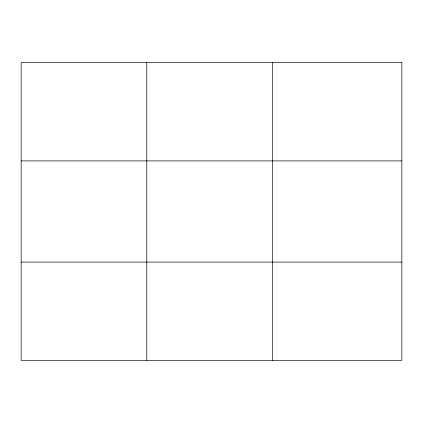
<?xml version="1.0" encoding="UTF-8"?>
<svg xmlns="http://www.w3.org/2000/svg" width="423" height="423" viewBox="0 0 423 423"><rect width="100%" height="100%" fill="white"/><g stroke="black" fill="none" stroke-linecap="round" stroke-linejoin="round"><path stroke-width="0.63" d="M146.781 360.333L146.781 62.667M21.15 160.899L401.85 160.899M21.15 262.101L401.85 262.101M272.412 62.667L272.412 360.333M401.85 62.667L21.15 62.667L21.15 360.333L401.85 360.333L401.85 62.667"/></g></svg>
